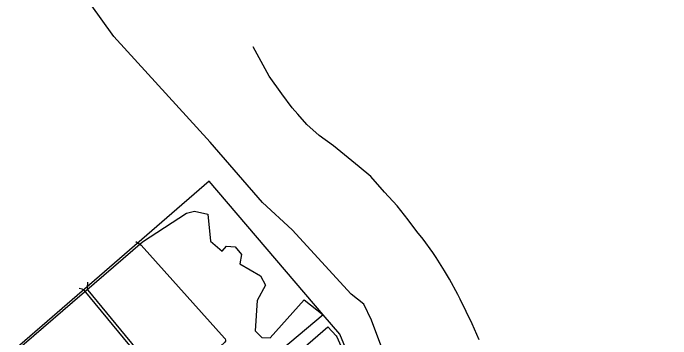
# Model space of a CAD drawing. Header units: metres. Extents: x 11276530 to 11306586, y 355867 to 367650.
# Drawn here: x 11294247 to 11296158, y 362179 to 363127 of the extents above; entities that cross this region are included whole.
import ezdxf

# ---------------------------------------------------------------- set-up
doc = ezdxf.new("R2010")
doc.units = ezdxf.units.M
for name, color, linetype in [('HIGHWAY_RESIDENTIAL', 7, 'Continuous'), ('HIGHWAY_TRUNK', 1, 'Continuous'), ('LANDUSE', 2, 'Continuous'), ('WATERWAY_RIVER', 5, 'Continuous')]:
    doc.layers.add(name, color=color, linetype=linetype)

msp = doc.modelspace()

# ---------------------------------------------------------------- linework, layer by layer
at = {"layer": 'HIGHWAY_RESIDENTIAL'}
for points in [[(11294603, 362462.1), (11294618.7, 362451.8), (11294861, 362181.4), (11294862.7, 362178.8), (11294863.5, 362175.8), (11294863.4, 362172.7), (11294862.2, 362169.8), (11294860.3, 362167.3), (11294711.1, 362032.7)], [(11294462.7, 362344.2), (11294461.9, 362327.6), (11294462.6, 362324.2), (11294464.2, 362321.2), (11294699.4, 362034.4)], [(11294694.5, 362028.8), (11294636.7, 362098.9), (11294453.7, 362320.8), (11294447.8, 362324.1), (11294438.7, 362325.5)], [(11294813.8, 361918.8), (11294901.3, 361992.8), (11294983.8, 362062.5), (11294989.7, 362067.5), (11295070.4, 362135.7), (11295074, 362138.7), (11295161.2, 362213.9)], [(11295161.2, 362213.9), (11295185.1, 362187.8), (11295187.7, 362184.9), (11295198.4, 362159), (11295112, 362086.1), (11295026.7, 362013.9), (11295001.8, 361992.9), (11294943.1, 361943.2), (11294856.3, 361869.3), (11294836.2, 361892.7), (11294813.8, 361918.8)]]:
    msp.add_lwpolyline(points, dxfattribs=at)
at = {"layer": 'HIGHWAY_TRUNK'}
msp.add_lwpolyline([(11295600.7, 362176.8), (11295580.2, 362223.3), (11295545.7, 362294.2), (11295538.8, 362308.1), (11295514.4, 362353.3), (11295499.8, 362377.1), (11295475.8, 362416), (11295465.8, 362430.2), (11295438.3, 362469.5), (11295419.4, 362491.5), (11295394.7, 362525), (11295362.5, 362566.4), (11295326.1, 362605.8), (11295285.7, 362651.6), (11295251.7, 362680.1), (11295177.8, 362741), (11295136.3, 362770.4), (11295100.5, 362802.9), (11295073.7, 362832.9), (11295057.3, 362851.1), (11295027.1, 362891.7), (11294991, 362943.6), (11294944.4, 363028.8)], dxfattribs=at)
at = {"layer": 'LANDUSE'}
msp.add_lwpolyline([(11295303.1, 361934.1), (11295196, 362192.4), (11295147.8, 362249.4), (11294816.4, 362638.1), (11294251.7, 362147.9)], dxfattribs=at)
msp.add_lwpolyline([(11294750.1, 362545), (11294774, 362550.5), (11294812.4, 362542), (11294820.7, 362463.3), (11294854.1, 362434.2), (11294866.4, 362448.6), (11294892.4, 362447.2), (11294910.6, 362424.8), (11294905.4, 362397.4), (11294965.8, 362362.6), (11294980.1, 362335.8), (11294955.4, 362291.2), (11294950.4, 362202.3), (11294969.3, 362183.1), (11294993.8, 362181.8), (11295092, 362292.5), (11295147.8, 362249.4), (11294790.5, 361948.2), (11294650.6, 362110.9), (11294387.8, 361925.7), (11294247, 362103.4), (11294251.3, 362140.8), (11294622.8, 362461.3), (11294750.1, 362545)], close=True, dxfattribs=at)
at = {"layer": 'WATERWAY_RIVER'}
msp.add_lwpolyline([(11296194.6, 360851.3), (11295923.8, 361105.2), (11295783.6, 361240), (11295591.1, 361410.3), (11295565.6, 361447.4), (11295547.4, 361508.7), (11295540.6, 361549.6), (11295374.9, 361996.4), (11295329.2, 362121.7), (11295287.6, 362233.5), (11295266, 362279.7), (11295229.1, 362309.1), (11295057.6, 362496.5), (11294971.6, 362576.2), (11294819, 362751), (11294539.2, 363059), (11294471.1, 363154.5)], dxfattribs=at)

doc.saveas('drawing.dxf')
